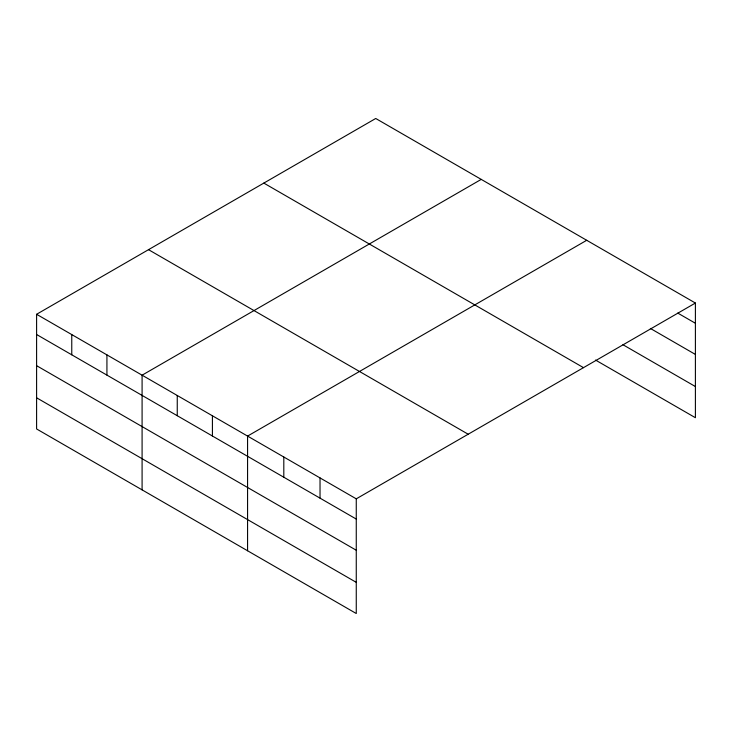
<?xml version="1.0" encoding="UTF-8"?>
<svg xmlns="http://www.w3.org/2000/svg" width="732" height="732" viewBox="0 0 732 732"><rect width="100%" height="100%" fill="white"/><g stroke="black" fill="none" stroke-linecap="round" stroke-linejoin="round"><path stroke-width="1.1" d="M36.6 314.284L356.264 498.84L356.264 613.517L36.6 428.961L36.6 314.284L375.736 118.483L695.4 303.039L695.4 417.716L595.528 360.062M481.226 179.386L142.09 375.187L142.09 489.864M586.716 240.288L247.572 436.089L247.572 550.766M356.264 498.84L695.4 303.039M677.777 313.086L695.4 323.26M650.364 328.43L695.4 354.434M622.941 344.717L695.4 386.551M263.822 183.091L583.486 367.647M148.514 249.667L468.178 434.222M36.6 334.506L356.264 519.061M36.6 365.68L356.264 550.235M36.6 397.796L356.264 582.343M320.03 477.923L320.03 498.144M283.806 457.006L283.806 477.227M212.417 415.785L212.417 436.007M177.254 395.481L177.254 415.712M106.927 354.883L106.927 375.104M71.763 334.579L71.763 354.81"/></g></svg>
